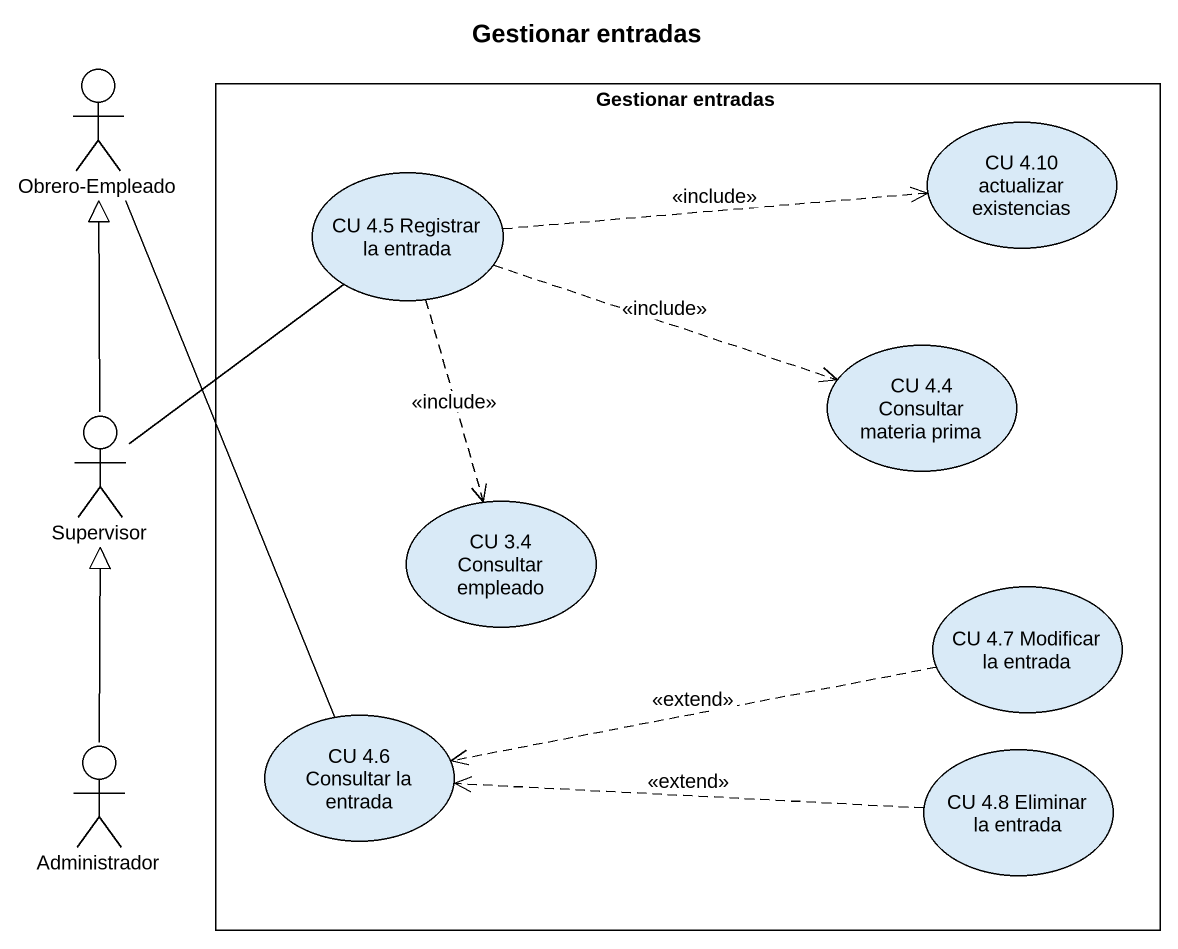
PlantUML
@startuml
title Gestionar entradas
actor "Obrero-Empleado" as Obrero_Empleado
rectangle "Gestionar entradas" as Gestionar_entradas {
  usecase "CU 4.5 Registrar la entrada" as CU_4_5_Registrar_la_entrada
  usecase "CU 4.10 actualizar existencias" as CU_4_10_actualizar
  usecase "CU 4.4 Consultar materia prima" as CU_4_4_Consultar_materia
  usecase "CU 3.4 Consultar empleado" as CU_3_4_Consultar_empleado
  usecase "CU 4.7 Modificar la entrada" as CU_4_7_Modificar_la_entrada
  usecase "CU 4.6 Consultar la entrada" as CU_4_6_Consultar_la_entrada
  usecase "CU 4.8 Eliminar la entrada" as CU_4_8_Eliminar_la_entrada
}
actor Supervisor
actor Administrador
Obrero_Empleado -- CU_4_6_Consultar_la_entrada
CU_4_5_Registrar_la_entrada .right.> CU_4_10_actualizar : <<include>>
CU_4_5_Registrar_la_entrada .right.> CU_4_4_Consultar_materia : <<include>>
CU_4_5_Registrar_la_entrada ..> CU_3_4_Consultar_empleado : <<include>>
Supervisor -up-|> Obrero_Empleado
Supervisor -up- CU_4_5_Registrar_la_entrada
CU_4_7_Modificar_la_entrada .left.> CU_4_6_Consultar_la_entrada : <<extend>>
Administrador -up-|> Supervisor
CU_4_8_Eliminar_la_entrada .left.> CU_4_6_Consultar_la_entrada : <<extend>>
@enduml
